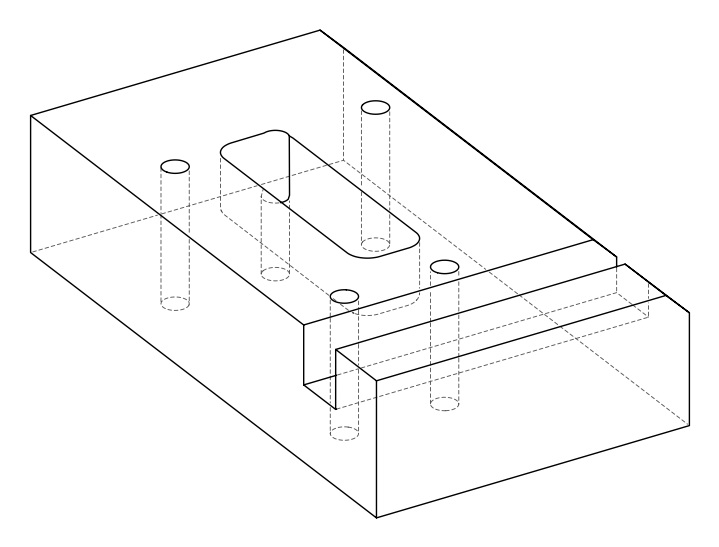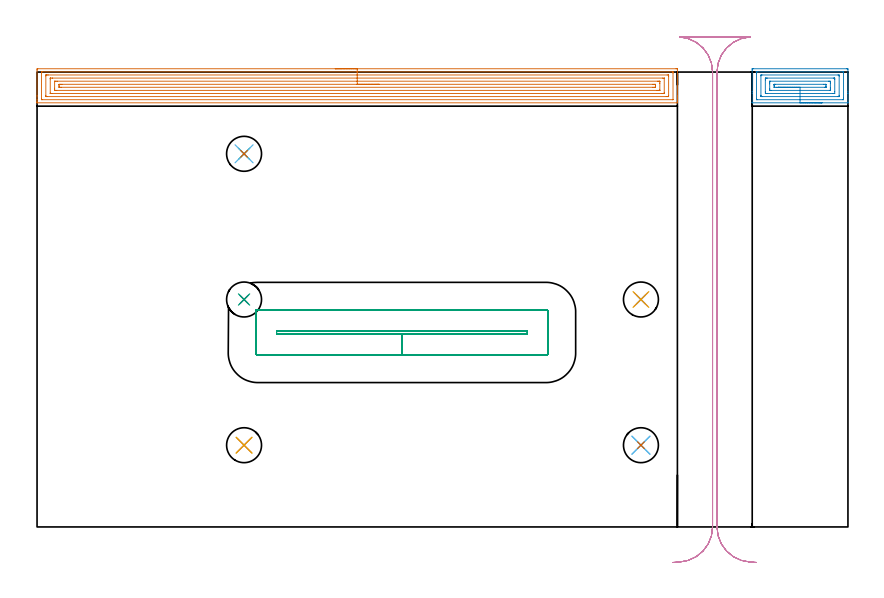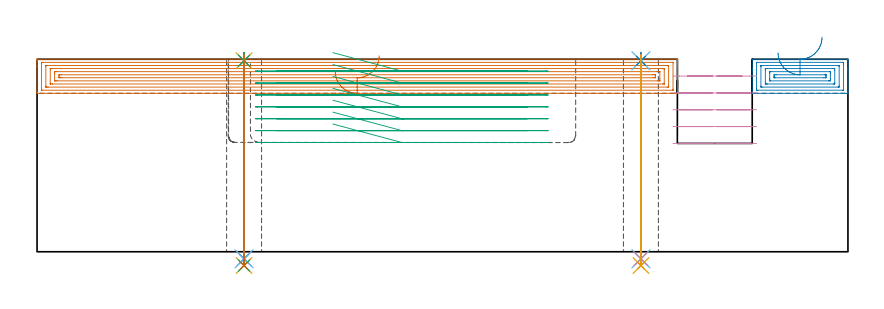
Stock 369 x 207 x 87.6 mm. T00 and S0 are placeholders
(PLAN: 19 operations, 13 tool changes, 34.7 min)
(1 AREA_MILL | FG_CHAMFER_SURFACE | UGT0205_001 | 14.25 min | 35874 mm3)
(2 AREA_MILL_1 | FG_CHAMFER_SURFACE_1 | UGT0205_001 | 2.35 min | 6119 mm3)
(3 MILL_RECTANGULAR_POCKET | POCKET_RECTANGULAR_STRAIGHT | NXT0201_007 | Follow Part, ap 6.25, ae 75% | 8.61 min | 266626 mm3)
(4 MILL_RECTANGULAR_SLOT | SLOT_RECTANGULAR | UGT0201_004 | Follow Part, ap 8, ae 75% | 5.54 min | 267914 mm3)
(5 SPOT_DRILL | STEP1HOLE | NXT0321_9005460120000 | 0.03 min | 53 mm3)
(6 SPOT_DRILL_1 | STEP1HOLE_1 | NXT0321_9005460120000 | 0.03 min | 54 mm3)
(7 SPOT_DRILL_2 | STEP1HOLE_2 | NXT0321_9005460120000 | 0.03 min | 0 mm3)
(8 SPOT_DRILL_3 | STEP1HOLE_3 | NXT0321_9005460120000 | 0.03 min | 1 mm3)
(9 SPOT_DRILL_4 | STEP1HOLE_4 | NXT0321_9005460120000 | 0.03 min | 26 mm3)
(10 DRILL_THROUGH_HOLE_INTO_CENTER | STEP1HOLE | NXT0301_065 | 0.37 min | 6067 mm3)
(11 DRILL_TO_ENLARGE_THROUGH_HOLE | STEP1HOLE | UGT0301_241 | 0.39 min | 11258 mm3)
(12 DRILL_THROUGH_HOLE_INTO_CENTER_1 | STEP1HOLE_1 | NXT0301_065 | 0.37 min | 6107 mm3)
(13 DRILL_TO_ENLARGE_THROUGH_HOLE_1 | STEP1HOLE_1 | UGT0301_241 | 0.39 min | 11333 mm3)
(14 DRILL_THROUGH_HOLE_INTO_CENTER_2 | STEP1HOLE_2 | NXT0301_065 | 0.37 min | 3391 mm3)
(15 DRILL_TO_ENLARGE_THROUGH_HOLE_2 | STEP1HOLE_2 | UGT0301_241 | 0.39 min | 7654 mm3)
(16 DRILL_THROUGH_HOLE_INTO_CENTER_3 | STEP1HOLE_3 | NXT0301_065 | 0.37 min | 6000 mm3)
(17 DRILL_TO_ENLARGE_THROUGH_HOLE_3 | STEP1HOLE_3 | UGT0301_241 | 0.39 min | 11306 mm3)
(18 DRILL_THROUGH_HOLE_INTO_CENTER_4 | STEP1HOLE_4 | NXT0301_065 | 0.37 min | 6081 mm3)
(19 DRILL_TO_ENLARGE_THROUGH_HOLE_4 | STEP1HOLE_4 | UGT0301_241 | 0.39 min | 11336 mm3)
(TOOL UGT0205_001 | Chamfer Mill 20 x 3 x 45 deg. | D20 FL50 Z2)
(TOOL NXT0201_007 | ENDMILL 25mm [R216.25-25050GCK54P 1620] | D25 R3 FL54 Z5)
(TOOL UGT0201_004 | End Mill 32 mm | D32 FL53 Z6)
(TOOL NXT0321_9005460120000 | NC Spot Drill, 142deg, 12mm, Carbide, Uncoated | D12 PA142 FL30 Z2)
(TOOL NXT0301_065 | Carbide Drill 9.4mm [860.1-0940-075A1-MM 2214] | D9.4 PA140 FL98 Z2)
(TOOL UGT0301_241 | Twist Drill 15.9 mm | D15.9 PA118 FL120 Z2)
(OP 1 AREA_MILL)
G17 G21 G94 G90
T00 M6
G54
G17 G0 G90 X135.7 Y208.5 S1061 M3
G43 Z97.6 H0
Z82.1
G94 G1 X135.738 Z81.228 F250.
X135.852 Z80.363
X136.041 Z79.512
X136.303 Z78.68
X136.637 Z77.874
X137.04 Z77.1
X137.509 Z76.364
X138.04 Z75.672
X138.629 Z75.029
X139.272 Z74.44
X139.964 Z73.908
X140.7 Z73.44
X141.474 Z73.037
X142.28 Z72.703
X143.112 Z72.441
X143.964 Z72.252
X144.828 Z72.138
X145.7 Z72.1
X290.789
X291.076 Y208.497 Z72.102
X291.39 Y208.492 Z72.106
X291.4 Y208.173 Z72.424
Y196.287 Z84.308
Y195.723 Z84.874
Y195.394 Z85.202
Y194.83 Z85.766
Y194.501 Z86.094
Y193.843 Z86.757
Y193.449 Z87.151
X291.393 Y193.057 Z87.534
X291.39 Y193.003 Z87.588
X291.235 Y193. Z87.6
X0.165
X0.009 Y193.003 Z87.588
X0.005 Y193.028 Z87.563
X0.002 Y193.059 Z87.532
X0. Y193.449 Z87.15
Y193.843 Z86.757
Y194.501 Z86.094
Y195.723 Z84.874
Y196.287 Z84.308
Y207.891 Z72.706
X0.002 Y208.175 Z72.422
X0.01 Y208.492 Z72.106
X0.326 Y208.499 Z72.099
X145.7 Y208.5 Z72.1
Y207.086 Z73.514
X289.09 Y207.085 Z73.515
X289.264 Y207.082 Z73.518
X289.374 Y207.079 Z73.521
X289.39 Y207.054 Z73.546
X289.393 Y206.999 Z73.601
X289.399 Y206.603 Z73.997
Y194.501 Z86.099
X289.398 Y194.452 Z86.148
X289.395 Y194.428 Z86.172
X289.392 Y194.422 Z86.178
X289.351 Y194.419 Z86.181
X289.177 Y194.415 Z86.185
X289.09 Y194.414 Z86.186
X2.31 Y194.415 Z86.185
X2.136 Y194.418 Z86.182
X2.026 Y194.421 Z86.179
X2.01 Y194.446 Z86.154
X2.007 Y194.501 Z86.099
X2.001 Y194.897 Z85.703
Y206.999 Z73.601
X2.002 Y207.048 Z73.552
X2.005 Y207.072 Z73.528
X2.008 Y207.079 Z73.521
X2.049 Y207.081 Z73.519
X2.223 Y207.085 Z73.515
X2.31 Y207.086 Z73.514
X145.7
Y205.672 Z74.928
X286.759 Y205.671 Z74.929
X287.217 Y205.669 Z74.931
X287.369 Y205.667 Z74.933
X287.387 Y205.665 Z74.935
X287.392 Y205.614 Z74.986
X287.397 Y205.518 Z75.082
X287.399 Y205.396 Z75.204
X287.4 Y205.213 Z75.387
X287.399 Y196.287 Z84.313
X287.398 Y196.106 Z84.494
X287.39 Y195.922 Z84.678
X287.38 Y195.835 Z84.765
X287.332 Y195.833 Z84.767
X287.217 Y195.83 Z84.77
X286.783 Y195.829 Z84.771
X286.325 Y195.828 Z84.772
X4.641 Y195.829 Z84.771
X4.183 Y195.831 Z84.769
X4.031 Y195.833 Z84.767
X4.013 Y195.835 Z84.765
X4.008 Y195.886 Z84.714
X4.003 Y195.983 Z84.617
X4.001 Y196.104 Z84.496
X4. Y196.287 Z84.313
X4.001 Y205.213 Z75.387
X4.002 Y205.394 Z75.206
X4.01 Y205.578 Z75.022
X4.02 Y205.665 Z74.935
X4.069 Y205.667 Z74.933
X4.183 Y205.67 Z74.93
X4.617 Y205.671 Z74.929
X5.075 Y205.672 Z74.928
X145.7
Y204.257 Z76.343
X284.603
X285.372 Y204.252 Z76.348
X285.388 Y204.251 Z76.349
X285.391 Y204.234 Z76.366
X285.396 Y204.183 Z76.417
X285.399 Y204.08 Z76.52
X285.4 Y197.642 Z82.958
X285.398 Y197.426 Z83.174
X285.395 Y197.319 Z83.281
X285.39 Y197.266 Z83.334
X285.387 Y197.249 Z83.351
X285.363 Y197.248 Z83.352
X284.539 Y197.243 Z83.357
X284.476
X6.798
X6.029 Y197.248 Z83.352
X6.012 Y197.249 Z83.351
X6.009 Y197.266 Z83.334
X6.004 Y197.317 Z83.283
X6.001 Y197.42 Z83.18
X6. Y203.859 Z76.741
X6.002 Y204.074 Z76.526
X6.005 Y204.181 Z76.419
X6.01 Y204.234 Z76.366
X6.014 Y204.251 Z76.349
X6.037 Y204.252 Z76.348
X6.861 Y204.257 Z76.343
X6.925
X145.7
Y202.843 Z77.757
X282.446
X282.753 Y202.842 Z77.758
X283.343 Y202.839 Z77.761
X283.378 Y202.836 Z77.764
X283.39 Y202.828 Z77.772
X283.396 Y202.785 Z77.815
X283.399 Y202.535 Z78.065
X283.4 Y201.889 Z78.711
X283.399 Y198.803 Z81.797
X283.397 Y198.722 Z81.878
X283.394 Y198.682 Z81.918
X283.391 Y198.667 Z81.933
X283.367 Y198.664 Z81.936
X283.059 Y198.659 Z81.941
X282.753 Y198.658 Z81.942
X282.168 Y198.657 Z81.943
X8.955
X8.647 Y198.658 Z81.942
X8.057 Y198.661 Z81.939
X8.022 Y198.664 Z81.936
X8.01 Y198.672 Z81.928
X8.004 Y198.715 Z81.885
X8.002 Y198.965 Z81.635
X8. Y199.611 Z80.989
X8.001 Y202.697 Z77.903
X8.003 Y202.778 Z77.822
X8.006 Y202.818 Z77.782
X8.009 Y202.833 Z77.767
X8.033 Y202.836 Z77.764
X8.341 Y202.841 Z77.759
X8.647 Y202.842 Z77.758
X9.232 Y202.843 Z77.757
X145.7
Y201.429 Z79.171
X280.289
X280.968 Y201.428 Z79.172
X281.184 Y201.426 Z79.174
X281.331 Y201.422 Z79.178
X281.39 Y201.415 Z79.185
X281.393 Y201.381 Z79.219
X281.398 Y201.212 Z79.388
X281.399 Y200.75 Z79.85
X281.397 Y200.32 Z80.28
X281.39 Y200.174 Z80.426
X281.382 Y200.078 Z80.522
X281.307 Y200.076 Z80.524
X280.968 Y200.073 Z80.527
X280.753 Y200.071 Z80.529
X280.075
X11.112
X10.433 Y200.072 Z80.528
X10.216 Y200.074 Z80.526
X10.069 Y200.078 Z80.522
X10.01 Y200.085 Z80.515
X10.007 Y200.119 Z80.481
X10.002 Y200.288 Z80.312
X10.001 Y200.75 Z79.85
X10.003 Y201.18 Z79.42
X10.01 Y201.326 Z79.274
X10.018 Y201.422 Z79.178
X10.093 Y201.424 Z79.176
X10.433 Y201.427 Z79.173
X10.647 Y201.429 Z79.171
X11.325
X145.7
X146.572 Z79.209
X147.437 Z79.323
X148.288 Z79.512
X149.12 Z79.774
X149.926 Z80.108
X150.7 Z80.511
X151.436 Z80.98
X152.128 Z81.511
X152.771 Z82.1
X153.36 Z82.743
X153.892 Z83.435
X154.36 Z84.171
X154.763 Z84.945
X155.097 Z85.751
X155.359 Z86.583
X155.548 Z87.435
X155.662 Z88.3
X155.7 Z89.171
G0 Z97.6
M5
M2
(OP 2 AREA_MILL_1)
G17 G21 G94 G90
T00 M6
G54
G17 G0 G90 X357.2 Y193. S1061 M3
G43 Z97.6 H0
G94 G1 X357.162 Z96.728 F250.
X357.048 Z95.863
X356.859 Z95.012
X356.597 Z94.18
X356.263 Z93.374
X355.86 Z92.6
X355.391 Z91.864
X354.86 Z91.172
X354.271 Z90.529
X353.628 Z89.939
X352.936 Z89.408
X352.2 Z88.94
X351.426 Z88.537
X350.62 Z88.203
X349.788 Z87.941
X348.936 Z87.752
X348.072 Z87.638
X347.2 Z87.6
X325.479
X325.41 Y193.004 Z87.589
X325.407 Y193.027 Z87.567
X325.4 Y193.218 Z87.38
Y197.339 Z83.259
Y198.072 Z82.522
X325.401 Y207.891 Z72.705
X325.402 Y208.415 Z72.181
X325.406 Y208.491 Z72.105
X325.923 Y208.5 Z72.1
X368.477
X368.763 Y208.496 Z72.102
X368.99 Y208.491 Z72.105
X369. Y208.258 Z72.338
Y198.072 Z82.522
Y197.339 Z83.259
Y197.179 Z83.419
Y193.218 Z87.381
X368.993 Y193.027 Z87.567
X368.99 Y193.004 Z87.589
X368.92 Y193. Z87.6
X347.2
Y194.414 Z86.186
X327.696
X327.609 Y194.416 Z86.184
X327.438 Y194.421 Z86.179
X327.408 Y194.424 Z86.176
X327.405 Y194.433 Z86.167
X327.402 Y194.459 Z86.141
X327.4 Y194.501 Z86.099
Y194.799 Z85.801
X327.401 Y206.403 Z74.197
X327.408 Y206.999 Z73.601
X327.41 Y207.067 Z73.533
X327.524 Y207.079 Z73.521
X327.611 Y207.084 Z73.516
X327.696 Y207.085 Z73.515
X366.704 Y207.086 Z73.514
X366.791 Y207.084 Z73.516
X366.962 Y207.079 Z73.521
X366.992 Y207.076 Z73.524
X366.995 Y207.067 Z73.533
X366.998 Y207.041 Z73.559
X367. Y206.999 Z73.601
Y206.701 Z73.899
X366.999 Y195.097 Z85.503
X366.992 Y194.501 Z86.099
X366.99 Y194.433 Z86.167
X366.876 Y194.421 Z86.179
X366.789 Y194.416 Z86.184
X366.704 Y194.415 Z86.185
X347.2 Y194.414 Z86.186
Y195.828 Z84.772
X329.923 Y195.829 Z84.771
X329.469 Y195.833 Z84.767
X329.414 Y195.835 Z84.765
X329.404 Y196.078 Z84.522
X329.401 Y196.217 Z84.383
X329.4 Y196.287 Z84.313
Y205.283 Z75.317
X329.401 Y205.352 Z75.248
X329.408 Y205.491 Z75.109
X329.422 Y205.665 Z74.935
X329.469 Y205.667 Z74.933
X329.901 Y205.671 Z74.929
X364.477
X364.931 Y205.667 Z74.933
X364.986 Y205.665 Z74.935
X364.996 Y205.422 Z75.178
X364.999 Y205.283 Z75.317
X365. Y205.213 Z75.387
Y196.217 Z84.383
X364.999 Y196.148 Z84.452
X364.992 Y196.009 Z84.591
X364.978 Y195.835 Z84.765
X364.931 Y195.833 Z84.767
X364.499 Y195.829 Z84.771
X347.2 Y195.828 Z84.772
Y197.243 Z83.357
X332.066
X331.693 Y197.245 Z83.355
X331.507 Y197.247 Z83.353
X331.422 Y197.249 Z83.351
X331.41 Y197.308 Z83.292
X331.401 Y197.912 Z82.688
Y203.428 Z77.172
X331.409 Y204.153 Z76.447
X331.417 Y204.25 Z76.35
X331.511 Y204.253 Z76.347
X331.717 Y204.255 Z76.345
X332.129 Y204.257 Z76.343
X332.192
X362.334
X362.707 Y204.255 Z76.345
X362.893 Y204.253 Z76.347
X362.978 Y204.251 Z76.349
X362.99 Y204.192 Z76.408
X362.999 Y203.588 Z77.012
Y198.072 Z82.528
X362.991 Y197.347 Z83.253
X362.983 Y197.25 Z83.35
X362.889 Y197.247 Z83.353
X362.683 Y197.245 Z83.355
X362.271 Y197.243 Z83.357
X362.208
X347.2
Y198.657 Z81.943
X334.207
X333.902 Y198.658 Z81.942
X333.596 Y198.663 Z81.937
X333.41 Y198.668 Z81.932
X333.405 Y198.796 Z81.804
X333.401 Y198.965 Z81.635
X333.4 Y199.47 Z81.13
Y201.643 Z78.957
Y202.148 Z78.452
X333.404 Y202.535 Z78.065
X333.41 Y202.787 Z77.813
X333.421 Y202.836 Z77.764
X333.494 Y202.84 Z77.76
X333.597 Y202.842 Z77.758
X360.193 Y202.843 Z77.757
X360.498 Y202.842 Z77.758
X360.804 Y202.837 Z77.763
X360.99 Y202.832 Z77.768
X360.995 Y202.704 Z77.896
X360.999 Y202.535 Z78.065
X361. Y202.03 Z78.57
Y199.857 Z80.743
Y199.352 Z81.248
X360.996 Y198.965 Z81.635
X360.99 Y198.713 Z81.887
X360.979 Y198.663 Z81.937
X360.906 Y198.66 Z81.94
X360.803 Y198.658 Z81.942
X347.2 Y198.657 Z81.943
Y200.071 Z80.529
X336.349
X335.675 Y200.073 Z80.527
X335.458 Y200.076 Z80.524
X335.414 Y200.078 Z80.522
X335.41 Y200.092 Z80.508
X335.403 Y200.131 Z80.469
X335.4 Y200.75 Z79.85
Y201.026 Z79.574
X335.404 Y201.303 Z79.297
X335.407 Y201.382 Z79.218
X335.411 Y201.423 Z79.177
X335.423 Y201.424 Z79.176
X335.506 Y201.427 Z79.173
X335.675 Y201.428 Z79.172
X335.887 Y201.429 Z79.171
X358.051
X358.725 Y201.427 Z79.173
X358.942 Y201.424 Z79.176
X358.986 Y201.422 Z79.178
X358.99 Y201.408 Z79.192
X358.997 Y201.369 Z79.231
X359. Y200.75 Z79.85
Y200.474 Z80.126
X358.996 Y200.197 Z80.403
X358.993 Y200.118 Z80.482
X358.989 Y200.077 Z80.523
X358.977 Y200.076 Z80.524
X358.894 Y200.073 Z80.527
X358.725 Y200.072 Z80.528
X358.513 Y200.071 Z80.529
X347.2
X346.328 Z80.567
X345.463 Z80.681
X344.612 Z80.87
X343.78 Z81.132
X342.974 Z81.466
X342.2 Z81.869
X341.464 Z82.337
X340.772 Z82.868
X340.129 Z83.458
X339.54 Z84.101
X339.008 Z84.793
X338.54 Z85.529
X338.137 Z86.303
X337.803 Z87.109
X337.541 Z87.941
X337.352 Z88.792
X337.238 Z89.657
X337.2 Z90.529
G0 Z97.6
M5
M2
(OP 3 MILL_RECTANGULAR_POCKET)
G17 G21 G94 G90
T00 M6
G54
G17 G0 G90 X134.648 Y87.7 S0 M3
G43 Z97.6 H1
Z90.6
G94 G1 X166.05 Z82.186 F250.
X223.1 F500.
Y89.3
X109.
Y87.7
X166.05
Y78.2
X231.7
G3 X232.6 Y79.1 R0.9
G1 Y97.9
G3 X231.7 Y98.8 R0.9
G1 X100.4
G3 X100.18 Y98.773 R0.9
G1 X99.597 Y98.626
X99.51 Y98.03
X99.5 Y97.9
Y79.1
G3 X100.4 Y78.2 R0.9
G1 X166.05
X167.05
G0 X134.648 Y87.7 Z85.186
G1 X166.05 Z76.771 F250.
X223.1 F500.
Y89.3
X109.
Y87.7
X166.05
Y78.2
X231.7
G3 X232.6 Y79.1 R0.9
G1 Y97.9
G3 X231.7 Y98.8 R0.9
G1 X100.4
G3 X100.18 Y98.773 R0.9
G1 X99.597 Y98.626
X99.51 Y98.03
X99.5 Y97.9
Y79.1
G3 X100.4 Y78.2 R0.9
G1 X166.05
X167.05
G0 X134.648 Y87.7 Z79.771
G1 X166.05 Z71.357 F250.
X223.1 F500.
Y89.3
X109.
Y87.7
X166.05
Y78.2
X231.7
G3 X232.6 Y79.1 R0.9
G1 Y97.9
G3 X231.7 Y98.8 R0.9
G1 X100.4
G3 X100.18 Y98.773 R0.9
G1 X99.597 Y98.626
X99.51 Y98.03
X99.5 Y97.9
Y79.1
G3 X100.4 Y78.2 R0.9
G1 X166.05
X167.05
G0 X134.648 Y87.7 Z74.357
G1 X166.05 Z65.943 F250.
X223.1 F500.
Y89.3
X109.
Y87.7
X166.05
Y78.2
X231.7
G3 X232.6 Y79.1 R0.9
G1 Y97.9
G3 X231.7 Y98.8 R0.9
G1 X100.4
G3 X100.18 Y98.773 R0.9
G1 X99.597 Y98.626
X99.51 Y98.03
X99.5 Y97.9
Y79.1
G3 X100.4 Y78.2 R0.9
G1 X166.05
X167.05
G0 X134.648 Y87.7 Z68.943
G1 X166.05 Z60.529 F250.
X223.1 F500.
Y89.3
X109.
Y87.7
X166.05
Y78.2
X231.7
G3 X232.6 Y79.1 R0.9
G1 Y97.9
G3 X231.7 Y98.8 R0.9
G1 X100.4
G3 X100.18 Y98.773 R0.9
G1 X99.597 Y98.626
X99.51 Y98.03
X99.5 Y97.9
Y79.1
G3 X100.4 Y78.2 R0.9
G1 X166.05
X167.05
G0 X134.648 Y87.7 Z63.529
G1 X166.05 Z55.114 F250.
X223.1 F500.
Y89.3
X109.
Y87.7
X166.05
Y78.2
X231.7
G3 X232.6 Y79.1 R0.9
G1 Y97.9
G3 X231.7 Y98.8 R0.9
G1 X100.4
G3 X100.18 Y98.773 R0.9
G1 X99.597 Y98.626
X99.51 Y98.03
X99.5 Y97.9
Y79.1
G3 X100.4 Y78.2 R0.9
G1 X166.05
X167.05
G0 X134.648 Y87.7 Z58.114
G1 X166.05 Z49.7 F250.
X223.1 F500.
Y89.3
X109.
Y87.7
X166.05
Y78.2
X231.7
G3 X232.6 Y79.1 R0.9
G1 Y97.9
G3 X231.7 Y98.8 R0.9
G1 X100.4
G3 X100.18 Y98.773 R0.9
G1 X99.597 Y98.626
X99.51 Y98.03
X99.5 Y97.9
Y79.1
G3 X100.4 Y78.2 R0.9
G1 X166.05
X167.05
G0 Z97.6
M5
M2
(OP 4 MILL_RECTANGULAR_SLOT)
G17 G21 G94 G90
T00 M6
G54
G17 G0 G90 X327.415 Y-16.154 S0 M3
G43 Z97.6 H0
Z79.94
G94 G1 X324.421 Y-15.97 F250.
G2 X309.4 Y0. R16. F500.
G1 Y207.
G2 X320.74 Y222.306 R16.
G1 X320.748 Y222.335
G3 X316.183 Y223. R16.
G1 X300.626
G3 X296.056 Y222.334 R16.
G1 X296.065 Y222.305
G2 X307.4 Y207. R16.
G1 Y0.
G2 X292.379 Y-15.97 R16.
G1 X289.385 Y-16.154 F250.
G0 X327.415 Z72.28
G1 X324.421 Y-15.97
G2 X309.4 Y0. R16. F500.
G1 Y207.
G2 X324.421 Y222.97 R16.
G1 Y223.
X292.379
Y222.97
G2 X307.4 Y207. R16.
G1 Y0.
G2 X292.379 Y-15.97 R16.
G1 X289.385 Y-16.154 F250.
G0 X327.415 Z64.62
G1 X324.421 Y-15.97
G2 X309.4 Y0. R16. F500.
G1 Y207.
G2 X324.421 Y222.97 R16.
G1 Y223.
X292.379
Y222.97
G2 X307.4 Y207. R16.
G1 Y0.
G2 X292.379 Y-15.97 R16.
G1 X289.385 Y-16.154 F250.
G0 X327.415 Z56.96
G1 X324.421 Y-15.97
G2 X309.4 Y0. R16. F500.
G1 Y207.
G2 X324.421 Y222.97 R16.
G1 Y223.
X292.379
Y222.97
G2 X307.4 Y207. R16.
G1 Y0.
G2 X292.379 Y-15.97 R16.
G1 X289.385 Y-16.154 F250.
G0 X327.415 Z49.3
G1 X324.421 Y-15.97
G2 X309.4 Y0. R16. F500.
G1 Y207.
G2 X324.421 Y222.97 R16.
G1 Y223.
X292.379
Y222.97
G2 X307.4 Y207. R16.
G1 Y0.
G2 X292.379 Y-15.97 R16.
G1 X289.385 Y-16.154 F250.
G0 Z97.6
M5
M2
(OP 5 SPOT_DRILL)
G17 G21 G94 G90
T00 M6
G54
G17 G0 G90 X94.2 Y37.2 S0 M3
G43 Z97.6 H0
G94 G81 G98 Z86.916 F250. R90.6
G80
M5
M2
(OP 6 SPOT_DRILL_1)
G17 G21 G94 G90
T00 M6
G54
G17 G0 G90 X274.8 Y37.2 S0 M3
G43 Z97.6 H0
G94 G81 G98 Z86.916 F250. R90.6
G80
M5
M2
(OP 7 SPOT_DRILL_2)
G17 G21 G94 G90
T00 M6
G54
G17 G0 G90 X94.2 Y103.5 S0 M3
G43 Z97.6 H0
G94 G81 G98 Z86.916 F250. R90.6
G80
M5
M2
(OP 8 SPOT_DRILL_3)
G17 G21 G94 G90
T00 M6
G54
G17 G0 G90 X274.8 Y103.5 S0 M3
G43 Z97.6 H0
G94 G81 G98 Z86.916 F250. R90.6
G80
M5
M2
(OP 9 SPOT_DRILL_4)
G17 G21 G94 G90
T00 M6
G54
G17 G0 G90 X94.2 Y169.8 S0 M3
G43 Z97.6 H0
G94 G81 G98 Z86.916 F250. R90.6
G80
M5
M2
(OP 10 DRILL_THROUGH_HOLE_INTO_CENTER)
G17 G21 G94 G90
T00 M6
G54
G17 G0 G90 X94.2 Y37.2 S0 M3
G43 Z97.6 H1
G94 G73 G98 Z-3.211 F250. Q9.081 R89.6
G80
M5
M2
(OP 11 DRILL_TO_ENLARGE_THROUGH_HOLE)
G17 G21 G94 G90
T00 M6
G54
G17 G0 G90 X94.2 Y37.2 S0 M3
G43 Z97.6 H0
G94 G73 G98 Z-6.277 F250. Q15.646 R89.6
G80
M5
M2
(OP 12 DRILL_THROUGH_HOLE_INTO_CENTER_1)
G17 G21 G94 G90
T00 M6
G54
G17 G0 G90 X274.8 Y37.2 S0 M3
G43 Z97.6 H1
G94 G73 G98 Z-3.211 F250. Q9.081 R89.6
G80
M5
M2
(OP 13 DRILL_TO_ENLARGE_THROUGH_HOLE_1)
G17 G21 G94 G90
T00 M6
G54
G17 G0 G90 X274.8 Y37.2 S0 M3
G43 Z97.6 H0
G94 G73 G98 Z-6.277 F250. Q15.646 R89.6
G80
M5
M2
(OP 14 DRILL_THROUGH_HOLE_INTO_CENTER_2)
G17 G21 G94 G90
T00 M6
G54
G17 G0 G90 X94.2 Y103.5 S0 M3
G43 Z97.6 H1
G94 G73 G98 Z-3.211 F250. Q9.081 R89.6
G80
M5
M2
(OP 15 DRILL_TO_ENLARGE_THROUGH_HOLE_2)
G17 G21 G94 G90
T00 M6
G54
G17 G0 G90 X94.2 Y103.5 S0 M3
G43 Z97.6 H0
G94 G73 G98 Z-6.277 F250. Q15.646 R89.6
G80
M5
M2
(OP 16 DRILL_THROUGH_HOLE_INTO_CENTER_3)
G17 G21 G94 G90
T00 M6
G54
G17 G0 G90 X274.8 Y103.5 S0 M3
G43 Z97.6 H1
G94 G73 G98 Z-3.211 F250. Q9.081 R89.6
G80
M5
M2
(OP 17 DRILL_TO_ENLARGE_THROUGH_HOLE_3)
G17 G21 G94 G90
T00 M6
G54
G17 G0 G90 X274.8 Y103.5 S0 M3
G43 Z97.6 H0
G94 G73 G98 Z-6.277 F250. Q15.646 R89.6
G80
M5
M2
(OP 18 DRILL_THROUGH_HOLE_INTO_CENTER_4)
G17 G21 G94 G90
T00 M6
G54
G17 G0 G90 X94.2 Y169.8 S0 M3
G43 Z97.6 H1
G94 G73 G98 Z-3.211 F250. Q9.081 R89.6
G80
M5
M2
(OP 19 DRILL_TO_ENLARGE_THROUGH_HOLE_4)
G17 G21 G94 G90
T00 M6
G54
G17 G0 G90 X94.2 Y169.8 S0 M3
G43 Z97.6 H0
G94 G73 G98 Z-6.277 F250. Q15.646 R89.6
G80
M5
M2
